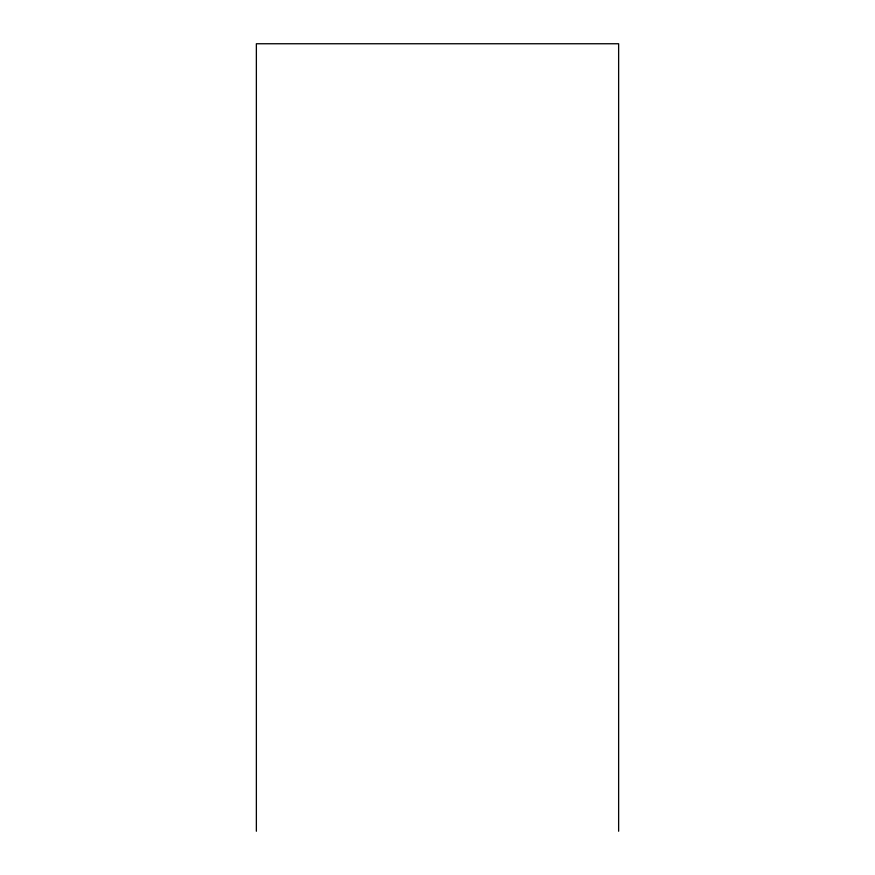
<?xml version="1.0" encoding="UTF-8"?>
<svg xmlns="http://www.w3.org/2000/svg" width="875" height="875" viewBox="0 0 875 875"><rect width="100%" height="100%" fill="white"/><g stroke="black" fill="none" stroke-linecap="round" stroke-linejoin="round"><path stroke-width="1.31" d="M618.636 831.25L618.636 43.75L256.364 43.75L256.364 831.25"/></g></svg>
